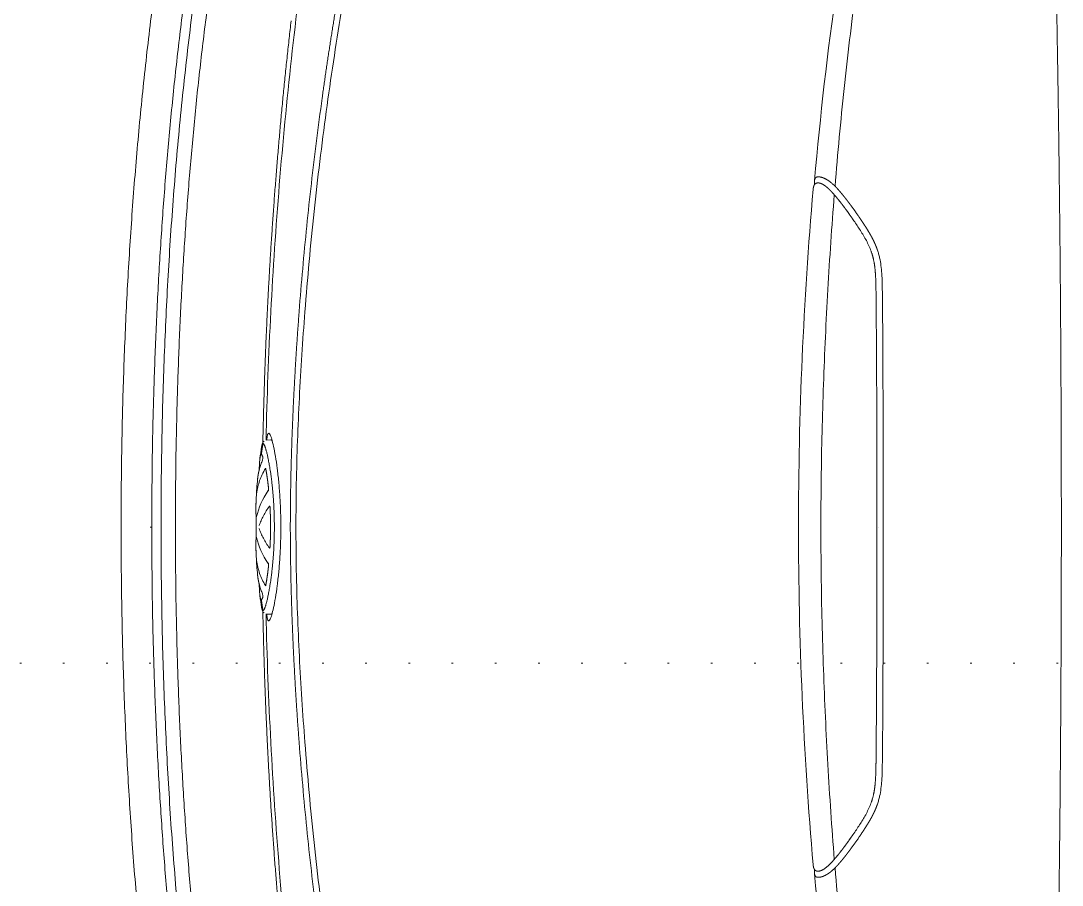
# Model space of a CAD drawing. Extents: x -1286 to 34975, y -230 to 6637.
# Drawn here: x 31296.5 to 31359.2, y 1966.1 to 2018.2 of the extents above; entities that cross this region are included whole.
import ezdxf
from ezdxf.xclip import XClip

# ---------------------------------------------------------------- set-up
doc = ezdxf.new("R2010")
doc.units = 0
doc.header["$LTSCALE"] = 20
doc.header["$XCLIPFRAME"] = 0
doc.linetypes.add('DOT2', pattern=[0.125, 0, -0.125])
doc.layers.get('0').update_dxf_attribs({"color": 9, "lineweight": 9})
doc.layers.add('04', color=9, linetype='Continuous', lineweight=9)
doc.layers.add('20', color=9, linetype='DOT2', lineweight=9)

# ---------------------------------------------------------------- blocks, each defined once
blk = doc.blocks.new('p-araba-polo')
at = {"extrusion": (0, 0, -1)}
for p, q in [((3.79074, 0.25761), (3.79091, 0.25763)), ((3.80464, 0.1298), (3.80467, 0.1298)), ((3.80465, 0.12959), (3.80465, 0.12959)), ((3.825, 0.05418), (3.825, 0.05418)), ((3.82749, 0.05241), (3.82504, 0.0525)), ((3.83399, 0.01603), (3.83399, 0.01568)), ((3.83407, 0.01405), (3.8341, 0.01382)), ((3.83369, 0.00628), (3.83371, 0.0061)), ((3.89702, 0), (3.89778, 0)), ((3.45959, 0), (3.45965, 0))]:
    blk.add_line(p, q, dxfattribs=at)
for p, q in [((3.45959, 0), (3.45965, 0)), ((3.89702, 0), (3.89778, 0)), ((3.83369, -0.00628), (3.83371, -0.0061)), ((3.83399, -0.01603), (3.83399, -0.01568)), ((3.83407, -0.01405), (3.8341, -0.01382)), ((3.825, -0.05418), (3.825, -0.05418)), ((3.82749, -0.05241), (3.82504, -0.0525)), ((3.80464, -0.1298), (3.80467, -0.1298)), ((3.80465, -0.12959), (3.80465, -0.12959))]:
    blk.add_line(p, q)
for points, degree, knots in [([(3.89681, 0), (3.89677, 0.01209), (3.89668, 0.03627), (3.89592, 0.07253), (3.89472, 0.10879), (3.893, 0.14502), (3.89078, 0.18122), (3.88803, 0.21739), (3.88473, 0.25351), (3.88084, 0.28957), (3.87635, 0.32556), (3.87122, 0.36147), (3.86539, 0.39727), (3.85883, 0.43295), (3.85148, 0.46847), (3.84326, 0.5038), (3.83413, 0.5389), (3.82397, 0.57372), (3.8128, 0.60824), (3.80432, 0.63089), (3.80008, 0.64221)], 3, [0, 0, 0, 0, 0.055558, 0.111113, 0.166668, 0.222224, 0.277781, 0.333337, 0.388894, 0.44445, 0.500005, 0.55556, 0.611116, 0.666671, 0.722227, 0.777783, 0.833339, 0.888892, 0.944445, 1, 1, 1, 1]), ([(3.81742, 0.64441), (3.8199, 0.63799), (3.82486, 0.62513), (3.83179, 0.60561), (3.83837, 0.5859), (3.84459, 0.566), (3.85047, 0.54593), (3.85602, 0.52571), (3.86125, 0.50535), (3.86618, 0.48486), (3.87081, 0.46426), (3.87516, 0.44355), (3.87923, 0.42276), (3.88305, 0.40188), (3.88661, 0.38093), (3.88992, 0.35993), (3.893, 0.33887), (3.89585, 0.31777), (3.89848, 0.29664), (3.9009, 0.27548), (3.90311, 0.2543), (3.90512, 0.2331), (3.90693, 0.21189), (3.90856, 0.19068), (3.91, 0.16947), (3.91126, 0.14826), (3.91235, 0.12705), (3.91326, 0.10585), (3.914, 0.08466), (3.91457, 0.06349), (3.91498, 0.04232), (3.91523, 0.02116), (3.91526, 0.00705), (3.91528, 0)], 3, [0, 0, 0, 0, 0.031503, 0.063111, 0.094824, 0.126637, 0.158547, 0.190546, 0.222628, 0.254786, 0.287011, 0.319297, 0.351636, 0.384021, 0.416445, 0.448899, 0.481372, 0.513858, 0.546357, 0.578861, 0.611362, 0.643854, 0.676332, 0.708795, 0.741239, 0.773662, 0.806063, 0.838441, 0.870794, 0.903125, 0.935433, 0.967723, 1, 1, 1, 1]), ([(3.72994, 0.54604), (3.73264, 0.53633), (3.73805, 0.51692), (3.74565, 0.48765), (3.75287, 0.45828), (3.75968, 0.42881), (3.76609, 0.39923), (3.77208, 0.36956), (3.77765, 0.33981), (3.78281, 0.30999), (3.78754, 0.28008), (3.79185, 0.25011), (3.79573, 0.22007), (3.79916, 0.18997), (3.80219, 0.15981), (3.80383, 0.13967), (3.80465, 0.12959)], 3, [0, 0, 0, 0, 0.071461, 0.142913, 0.214376, 0.285822, 0.357282, 0.428734, 0.500167, 0.571583, 0.64299, 0.714393, 0.785796, 0.857198, 0.928599, 1, 1, 1, 1]), ([(3.77711, 0.5097), (3.78244, 0.4843), (3.7966, 0.40882), (3.81414, 0.28235), (3.82249, 0.1806), (3.82515, 0.12975)], 3, [0, 0, 0, 0, 0.20268, 0.601651, 1, 1, 1, 1]), ([(3.48556, 0.2052), (3.48473, 0.21503), (3.48306, 0.23466), (3.47914, 0.27381), (3.47334, 0.32271), (3.46687, 0.36659), (3.46194, 0.39586), (3.45932, 0.41061), (3.45657, 0.4254), (3.4546, 0.43525), (3.45361, 0.44019)], 3, [0, 0, 0, 0, 0.12452, 0.248713, 0.496885, 0.746467, 0.809383, 0.872586, 0.936113, 1, 1, 1, 1]), ([(3.88258, 0), (3.88254, 0.01154), (3.88246, 0.03461), (3.88176, 0.06921), (3.88065, 0.10381), (3.87907, 0.13838), (3.87703, 0.17293), (3.8745, 0.20745), (3.87145, 0.24192), (3.86787, 0.27635), (3.86371, 0.31071), (3.85904, 0.34413), (3.85392, 0.37661), (3.85005, 0.3976), (3.84812, 0.40809)], 3, [0, 0, 0, 0, 0.084393, 0.168775, 0.253159, 0.337558, 0.421942, 0.506321, 0.590718, 0.675107, 0.759486, 0.843869, 0.92194, 1, 1, 1, 1]), ([(3.85654, 0.40987), (3.85802, 0.40194), (3.86099, 0.38606), (3.86495, 0.36215), (3.8686, 0.3382), (3.87191, 0.3142), (3.87492, 0.29015), (3.87764, 0.26607), (3.88009, 0.24197), (3.88227, 0.21783), (3.8842, 0.19368), (3.88589, 0.16951), (3.88733, 0.14532), (3.88854, 0.12112), (3.88953, 0.09691), (3.89029, 0.07269), (3.89083, 0.04846), (3.89117, 0.02423), (3.89121, 0.00808), (3.89123, 0)], 3, [0, 0, 0, 0, 0.058823, 0.117646, 0.17647, 0.235293, 0.294117, 0.35294, 0.411764, 0.470587, 0.529411, 0.588234, 0.647058, 0.705882, 0.764705, 0.823529, 0.882353, 0.941176, 1, 1, 1, 1]), ([(3.79427, 0.25822), (3.79543, 0.24968), (3.79774, 0.23261), (3.80081, 0.20694), (3.80358, 0.18124), (3.80605, 0.15549), (3.80742, 0.1383), (3.80811, 0.1297)], 3, [0, 0, 0, 0, 0.200035, 0.400025, 0.600021, 0.8, 1, 1, 1, 1]), ([(3.48804, 0.20746), (3.48762, 0.20711), (3.48676, 0.20639), (3.48596, 0.2056), (3.48556, 0.2052)], 3, [0, 0, 0, 0, 0.499798, 1, 1, 1, 1]), ([(3.49759, 0.20983), (3.49766, 0.20967), (3.49779, 0.20936), (3.49791, 0.20861), (3.4979, 0.20795), (3.49786, 0.20748)], 3, [0, 0, 0, 0, 0.249881, 0.499707, 1, 1, 1, 1]), ([(3.48725, 0.20146), (3.48683, 0.201), (3.4864, 0.20053), (3.48598, 0.20005), (3.48598, 0.20004)], 3, [0, 0, 0, 0, 0.98477, 1, 1, 1, 1]), ([(3.49224, 0.20591), (3.49179, 0.2056), (3.49091, 0.20499), (3.48964, 0.20389), (3.48842, 0.20271), (3.48764, 0.20187), (3.48725, 0.20146)], 3, [0, 0, 0, 0, 0.251991, 0.502315, 0.75048, 1, 1, 1, 1]), ([(3.49406, 0), (3.49403, 0.00953), (3.49396, 0.02861), (3.49341, 0.05721), (3.49256, 0.08581), (3.49139, 0.1144), (3.48991, 0.14297), (3.48815, 0.17152), (3.4867, 0.19053), (3.48598, 0.20004)], 3, [0, 0, 0, 0, 0.142857, 0.285713, 0.428571, 0.57143, 0.714285, 0.857141, 1, 1, 1, 1]), ([(3.48598, 0.20004), (3.48598, 0.20003), (3.48598, 0.20002), (3.48598, 0.19998), (3.48598, 0.20001), (3.48598, 0.20003), (3.48598, 0.20004), (3.48598, 0.20004), (3.48598, 0.20004), (3.48598, 0.20004)], 3, [0, 0, 0, 0, 0.339646, 0.501479, 0.627426, 1, 1, 1, 1, 1, 1, 1]), ([(3.47115, 0.18677), (3.47153, 0.18733), (3.4723, 0.18844), (3.47386, 0.19066), (3.47505, 0.1923), (3.47584, 0.1934)], 3, [0, 0, 0, 0, 0.250034, 0.500022, 1, 1, 1, 1]), ([(3.47866, 0.19072), (3.47791, 0.18967), (3.4764, 0.18758), (3.47494, 0.18546), (3.47421, 0.1844)], 3, [0, 0, 0, 0, 0.499955, 1, 1, 1, 1]), ([(3.47421, 0.1844), (3.47289, 0.18244), (3.47025, 0.17855), (3.46653, 0.17254), (3.46472, 0.1682), (3.46382, 0.16604)], 3, [0, 0, 0, 0, 0.334985, 0.668743, 1, 1, 1, 1]), ([(3.45704, 0.13897), (3.45705, 0.14025), (3.45709, 0.14296), (3.45716, 0.14754), (3.45735, 0.15241), (3.45782, 0.15742), (3.4585, 0.16133), (3.45927, 0.16444), (3.45977, 0.16598), (3.46001, 0.16675)], 3, [0, 0, 0, 0, 0.137192, 0.28895, 0.489273, 0.658174, 0.826629, 0.913291, 1, 1, 1, 1]), ([(3.46085, 0.13888), (3.46074, 0.1273), (3.46054, 0.10415), (3.46045, 0.06942), (3.46038, 0.0347), (3.46038, 0.01156), (3.46038, 0)], 3, [0, 0, 0, 0, 0.250071, 0.500208, 0.75029, 1, 1, 1, 1]), ([(3.80465, 0.12959), (3.80528, 0.12098), (3.80655, 0.10374), (3.80802, 0.07785), (3.80914, 0.05193), (3.8099, 0.02598), (3.81, 0.00866), (3.81005, 0)], 3, [0, 0, 0, 0, 0.200002, 0.400004, 0.600006, 0.800004, 1, 1, 1, 1]), ([(3.81912, 0), (3.81913, 0.00159), (3.81914, 0.00477), (3.81926, 0.00951), (3.81945, 0.01418), (3.81971, 0.01874), (3.82003, 0.02317), (3.82041, 0.02742), (3.82083, 0.03148), (3.82147, 0.03676), (3.82237, 0.0428), (3.8235, 0.04876), (3.82459, 0.05312), (3.82559, 0.05592), (3.82613, 0.05627), (3.8264, 0.05645)], 3, [0, 0, 0, 0, 0.053459, 0.106949, 0.160444, 0.213932, 0.267411, 0.320881, 0.374346, 0.427801, 0.542282, 0.656752, 0.771187, 0.885587, 1, 1, 1, 1]), ([(3.8264, 0.05645), (3.82652, 0.05641), (3.82676, 0.05634), (3.82706, 0.05571), (3.82733, 0.05471), (3.82752, 0.05354), (3.82763, 0.0527), (3.82766, 0.0524)], 3, [0, 0, 0, 0, 0.222511, 0.444984, 0.66744, 0.889893, 1, 1, 1, 1]), ([(3.83076, 0.04783), (3.83073, 0.04804), (3.83064, 0.04868), (3.83046, 0.04953), (3.83019, 0.05019), (3.82998, 0.05027), (3.82987, 0.05031)], 3, [0, 0, 0, 0, 0.124986, 0.416626, 0.708282, 1, 1, 1, 1]), ([(3.82987, 0.05031), (3.82998, 0.05027), (3.83021, 0.05017), (3.83049, 0.04943), (3.83065, 0.04861), (3.83072, 0.04809), (3.83073, 0.04805)], 3, [0, 0, 0, 0, 0.324984, 0.649899, 0.974799, 1, 1, 1, 1]), ([(3.82865, 0.04841), (3.82865, 0.04841), (3.82865, 0.04841), (3.82865, 0.04841), (3.82865, 0.04841), (3.82865, 0.04841), (3.82865, 0.04841), (3.82865, 0.04841), (3.82865, 0.04841), (3.82865, 0.04841), (3.82865, 0.04841), (3.82865, 0.04841), (3.82865, 0.04841)], 6, [0, 0, 0, 0, 0, 0, 0, 1, 1, 1, 1, 1, 1, 1, 1, 1, 1, 1, 1, 1]), ([(3.82865, 0.04841), (3.82865, 0.04841), (3.82865, 0.04841), (3.82865, 0.04841), (3.82865, 0.04841), (3.82865, 0.04841), (3.82865, 0.04841), (3.82865, 0.04841), (3.82865, 0.04841), (3.82865, 0.04841), (3.82865, 0.04841), (3.82865, 0.04841), (3.82865, 0.04841)], 6, [0, 0, 0, 0, 0, 0, 0, 1, 1, 1, 1, 1, 1, 1, 1, 1, 1, 1, 1, 1]), ([(3.82865, 0.04841), (3.82865, 0.04841), (3.82865, 0.04841), (3.82865, 0.04841), (3.82865, 0.04841), (3.82865, 0.04841), (3.82865, 0.04841), (3.82865, 0.04841), (3.82865, 0.04841), (3.82865, 0.04841), (3.82865, 0.04841), (3.82865, 0.04841), (3.82865, 0.04841)], 6, [0, 0, 0, 0, 0, 0, 0, 1, 1, 1, 1, 1, 1, 1, 1, 1, 1, 1, 1, 1]), ([(3.82865, 0.04841), (3.82865, 0.04841), (3.82865, 0.04841), (3.82865, 0.04841), (3.82865, 0.04841), (3.82865, 0.04841), (3.82865, 0.04841), (3.82865, 0.04841), (3.82865, 0.04841), (3.82865, 0.04841), (3.82865, 0.04841), (3.82865, 0.04841), (3.82865, 0.04841)], 6, [0, 0, 0, 0, 0, 0, 0, 1, 1, 1, 1, 1, 1, 1, 1, 1, 1, 1, 1, 1]), ([(3.83068, 0.04838), (3.83068, 0.04838), (3.83068, 0.04838), (3.83068, 0.04838), (3.83068, 0.04838), (3.83068, 0.04838), (3.83068, 0.04838)], 3, [0, 0, 0, 0, 1, 1, 1, 1, 1, 1, 1]), ([(3.83068, 0.04838), (3.83068, 0.04838), (3.83068, 0.04838), (3.83068, 0.04838), (3.83068, 0.04838), (3.83068, 0.04838), (3.83068, 0.04838)], 3, [0, 0, 0, 0, 1, 1, 1, 1, 1, 1, 1]), ([(3.82993, 0.04216), (3.83004, 0.04245), (3.83027, 0.04303), (3.83059, 0.04352), (3.83078, 0.04358), (3.83087, 0.04362)], 3, [0, 0, 0, 0, 0.333368, 0.666619, 1, 1, 1, 1]), ([(3.83192, 0.03522), (3.83168, 0.03607), (3.83118, 0.03776), (3.83049, 0.03945), (3.83015, 0.04029)], 3, [0, 0, 0, 0, 0.500043, 1, 1, 1, 1]), ([(3.83214, 0.03443), (3.83212, 0.03499), (3.83208, 0.03639), (3.83198, 0.03838), (3.83184, 0.04026), (3.83166, 0.04175), (3.83144, 0.04282), (3.83118, 0.04349), (3.83097, 0.04358), (3.83087, 0.04362)], 3, [0, 0, 0, 0, 0.095639, 0.246362, 0.397085, 0.547809, 0.698525, 0.849236, 1, 1, 1, 1]), ([(3.82822, 0.03517), (3.82807, 0.03433), (3.82776, 0.03264), (3.82732, 0.02975), (3.82689, 0.02662), (3.82663, 0.02434), (3.8265, 0.0232)], 3, [0, 0, 0, 0, 0.250018, 0.499981, 0.749953, 1, 1, 1, 1]), ([(3.8265, 0.0232), (3.82663, 0.02434), (3.82689, 0.02662), (3.82732, 0.02975), (3.82776, 0.03264), (3.82807, 0.03433), (3.82822, 0.03517)], 3, [0, 0, 0, 0, 0.250047, 0.500019, 0.749982, 1, 1, 1, 1]), ([(3.82843, 0.03528), (3.82838, 0.03533), (3.8283, 0.03542), (3.82825, 0.03525), (3.82822, 0.03517)], 3, [0, 0, 0, 0, 0.499975, 1, 1, 1, 1]), ([(3.82822, 0.03517), (3.82825, 0.03525), (3.8283, 0.03542), (3.82838, 0.03533), (3.82843, 0.03528)], 3, [0, 0, 0, 0, 0.500025, 1, 1, 1, 1]), ([(3.83296, 0.02424), (3.83263, 0.02547), (3.83196, 0.02794), (3.83045, 0.03162), (3.8291, 0.03406), (3.82843, 0.03528)], 3, [0, 0, 0, 0, 0.333484, 0.666792, 1, 1, 1, 1]), ([(3.82843, 0.03528), (3.8291, 0.03406), (3.83045, 0.03162), (3.83196, 0.02794), (3.83263, 0.02547), (3.83296, 0.02424)], 3, [0, 0, 0, 0, 0.333208, 0.666516, 1, 1, 1, 1]), ([(3.8265, 0.0232), (3.82649, 0.02302), (3.82647, 0.02267), (3.82656, 0.02206), (3.82666, 0.02185), (3.82672, 0.02174)], 3, [0, 0, 0, 0, 0.33283, 0.66493, 1, 1, 1, 1]), ([(3.82672, 0.02174), (3.82666, 0.02185), (3.82656, 0.02206), (3.82647, 0.02267), (3.82649, 0.02302), (3.8265, 0.0232)], 3, [0, 0, 0, 0, 0.33507, 0.66717, 1, 1, 1, 1]), ([(3.834, 0.01578), (3.83396, 0.01719), (3.83387, 0.02001), (3.83326, 0.02283), (3.83296, 0.02424)], 3, [0, 0, 0, 0, 0.5, 1, 1, 1, 1]), ([(3.83296, 0.02424), (3.83326, 0.02283), (3.83387, 0.02001), (3.83396, 0.01719), (3.834, 0.01578)], 3, [0, 0, 0, 0, 0.5, 1, 1, 1, 1]), ([(3.826, 0.01258), (3.82595, 0.01263), (3.82583, 0.01272), (3.82567, 0.01244), (3.82564, 0.01209), (3.82562, 0.01191)], 3, [0, 0, 0, 0, 0.339087, 0.670021, 1, 1, 1, 1]), ([(3.82562, 0.01191), (3.82564, 0.01209), (3.82567, 0.01244), (3.82583, 0.01272), (3.82595, 0.01263), (3.826, 0.01258)], 3, [0, 0, 0, 0, 0.329979, 0.660913, 1, 1, 1, 1]), ([(3.83219, 0.0009), (3.83182, 0.00189), (3.83108, 0.00385), (3.82963, 0.00678), (3.82798, 0.00969), (3.82666, 0.01162), (3.826, 0.01258)], 3, [0, 0, 0, 0, 0.249999, 0.5, 0.75, 1, 1, 1, 1]), ([(3.826, 0.01258), (3.82666, 0.01162), (3.82798, 0.00969), (3.82963, 0.00678), (3.83108, 0.00385), (3.83182, 0.00189), (3.83219, 0.0009)], 3, [0, 0, 0, 0, 0.25, 0.5, 0.750001, 1, 1, 1, 1]), ([(3.83409, 0.01396), (3.83418, 0.01259), (3.83434, 0.00999), (3.83406, 0.00738), (3.83393, 0.00614)], 3, [0, 0, 0, 0, 0.525068, 1, 1, 1, 1]), ([(3.834, 0.01578), (3.834, 0.01568), (3.834, 0.01547), (3.83403, 0.01488), (3.83406, 0.01428), (3.83408, 0.01407), (3.83409, 0.01396)], 3, [0, 0, 0, 0, 0.244155, 0.495076, 0.749761, 1, 1, 1, 1]), ([(3.83367, 0.00843), (3.83367, 0.00842), (3.83367, 0.00842), (3.83367, 0.00842), (3.83367, 0.00842), (3.83367, 0.00843), (3.83367, 0.00843)], 3, [0, 0, 0, 0, 1, 1, 1, 1.000001, 1.000001, 1.000001, 1.000001]), ([(3.46085, -0.13888), (3.46074, -0.1273), (3.46054, -0.10415), (3.46045, -0.06942), (3.46038, -0.0347), (3.46038, -0.01156), (3.46038, 0)], 3, [0, 0, 0, 0, 0.250071, 0.500208, 0.75029, 1, 1, 1, 1]), ([(3.49406, 0), (3.49403, -0.00953), (3.49396, -0.02861), (3.49341, -0.05721), (3.49256, -0.08581), (3.49139, -0.1144), (3.48991, -0.14297), (3.48815, -0.17152), (3.4867, -0.19053), (3.48598, -0.20004)], 3, [0, 0, 0, 0, 0.142857, 0.285713, 0.428571, 0.57143, 0.714285, 0.857141, 1, 1, 1, 1]), ([(3.89681, 0), (3.89677, -0.01209), (3.89668, -0.03627), (3.89592, -0.07253), (3.89472, -0.10878), (3.893, -0.14501), (3.89078, -0.18122), (3.88803, -0.21739), (3.88473, -0.25351), (3.88084, -0.28957), (3.87635, -0.32556), (3.87122, -0.36147), (3.86539, -0.39727), (3.85883, -0.43294), (3.85148, -0.46846), (3.84326, -0.5038), (3.83413, -0.5389), (3.82397, -0.57372), (3.8128, -0.60824), (3.80432, -0.63088), (3.80008, -0.64221)], 3, [0, 0, 0, 0, 0.055558, 0.111113, 0.166668, 0.222224, 0.277781, 0.333337, 0.388894, 0.44445, 0.500005, 0.55556, 0.611116, 0.666671, 0.722227, 0.777783, 0.833339, 0.888892, 0.944445, 1, 1, 1, 1]), ([(3.80465, -0.12959), (3.80528, -0.12098), (3.80655, -0.10374), (3.80802, -0.07785), (3.80914, -0.05193), (3.8099, -0.02598), (3.81, -0.00866), (3.81005, 0)], 3, [0, 0, 0, 0, 0.200002, 0.400004, 0.600006, 0.800004, 1, 1, 1, 1]), ([(3.81742, -0.64441), (3.8199, -0.63799), (3.82486, -0.62513), (3.83179, -0.60561), (3.83837, -0.5859), (3.84459, -0.566), (3.85047, -0.54593), (3.85602, -0.52571), (3.86125, -0.50535), (3.86618, -0.48486), (3.87081, -0.46426), (3.87516, -0.44355), (3.87923, -0.42275), (3.88305, -0.40188), (3.88661, -0.38093), (3.88992, -0.35992), (3.893, -0.33887), (3.89585, -0.31777), (3.89848, -0.29664), (3.9009, -0.27548), (3.90311, -0.25429), (3.90512, -0.2331), (3.90693, -0.21189), (3.90856, -0.19068), (3.91, -0.16947), (3.91126, -0.14826), (3.91235, -0.12705), (3.91326, -0.10585), (3.914, -0.08466), (3.91457, -0.06348), (3.91498, -0.04231), (3.91523, -0.02115), (3.91526, -0.00705), (3.91528, 0)], 3, [0, 0, 0, 0, 0.031503, 0.063111, 0.094824, 0.126637, 0.158547, 0.190546, 0.222628, 0.254786, 0.287011, 0.319297, 0.351636, 0.384021, 0.416445, 0.448899, 0.481372, 0.513858, 0.546357, 0.578861, 0.611362, 0.643854, 0.676332, 0.708795, 0.741239, 0.773662, 0.806063, 0.838441, 0.870794, 0.903125, 0.935433, 0.967723, 1, 1, 1, 1]), ([(3.81912, 0), (3.81913, -0.00159), (3.81914, -0.00477), (3.81926, -0.00951), (3.81945, -0.01418), (3.81971, -0.01874), (3.82003, -0.02317), (3.82041, -0.02742), (3.82083, -0.03148), (3.82147, -0.03676), (3.82237, -0.0428), (3.8235, -0.04876), (3.82459, -0.05312), (3.82559, -0.05592), (3.82613, -0.05627), (3.8264, -0.05645)], 3, [0, 0, 0, 0, 0.053459, 0.106949, 0.160444, 0.213932, 0.267411, 0.320881, 0.374346, 0.427801, 0.542282, 0.656752, 0.771187, 0.885587, 1, 1, 1, 1]), ([(3.88258, 0), (3.88254, -0.01154), (3.88246, -0.03461), (3.88176, -0.06921), (3.88065, -0.1038), (3.87907, -0.13838), (3.87703, -0.17293), (3.8745, -0.20745), (3.87145, -0.24192), (3.86787, -0.27635), (3.86371, -0.31071), (3.85904, -0.34413), (3.85392, -0.37661), (3.85005, -0.3976), (3.84812, -0.40809)], 3, [0, 0, 0, 0, 0.084393, 0.168775, 0.253159, 0.337558, 0.421942, 0.506321, 0.590718, 0.675107, 0.759486, 0.843869, 0.92194, 1, 1, 1, 1]), ([(3.85654, -0.40987), (3.85802, -0.40193), (3.86099, -0.38606), (3.86495, -0.36215), (3.8686, -0.3382), (3.87191, -0.31419), (3.87492, -0.29015), (3.87764, -0.26607), (3.88009, -0.24196), (3.88227, -0.21783), (3.8842, -0.19368), (3.88589, -0.1695), (3.88733, -0.14532), (3.88854, -0.12112), (3.88953, -0.0969), (3.89029, -0.07268), (3.89083, -0.04846), (3.89117, -0.02423), (3.89121, -0.00808), (3.89123, 0)], 3, [0, 0, 0, 0, 0.058823, 0.117646, 0.17647, 0.235293, 0.294117, 0.35294, 0.411764, 0.470587, 0.529411, 0.588234, 0.647058, 0.705882, 0.764705, 0.823529, 0.882353, 0.941176, 1, 1, 1, 1]), ([(3.83219, -0.0009), (3.83182, -0.00188), (3.83108, -0.00385), (3.82963, -0.00677), (3.82798, -0.00969), (3.82666, -0.01162), (3.826, -0.01258)], 3, [0, 0, 0, 0, 0.249999, 0.5, 0.75, 1, 1, 1, 1]), ([(3.826, -0.01258), (3.82666, -0.01162), (3.82798, -0.00969), (3.82963, -0.00677), (3.83108, -0.00385), (3.83182, -0.00188), (3.83219, -0.0009)], 3, [0, 0, 0, 0, 0.25, 0.5, 0.750001, 1, 1, 1, 1]), ([(3.83409, -0.01396), (3.83418, -0.01259), (3.83434, -0.00999), (3.83406, -0.00738), (3.83393, -0.00614)], 3, [0, 0, 0, 0, 0.525068, 1, 1, 1, 1]), ([(3.826, -0.01258), (3.82595, -0.01263), (3.82583, -0.01272), (3.82567, -0.01243), (3.82564, -0.01209), (3.82562, -0.01191)], 3, [0, 0, 0, 0, 0.339087, 0.670021, 1, 1, 1, 1]), ([(3.82562, -0.01191), (3.82564, -0.01209), (3.82567, -0.01243), (3.82583, -0.01272), (3.82595, -0.01263), (3.826, -0.01258)], 3, [0, 0, 0, 0, 0.329979, 0.660913, 1, 1, 1, 1]), ([(3.83367, -0.00842), (3.83367, -0.00842), (3.83367, -0.00842), (3.83367, -0.00842), (3.83367, -0.00842), (3.83367, -0.00842), (3.83367, -0.00842)], 3, [0, 0, 0, 0, 1, 1, 1, 1.000001, 1.000001, 1.000001, 1.000001]), ([(3.834, -0.01578), (3.83396, -0.01719), (3.83387, -0.02001), (3.83326, -0.02283), (3.83296, -0.02424)], 3, [0, 0, 0, 0, 0.5, 1, 1, 1, 1]), ([(3.83296, -0.02424), (3.83326, -0.02283), (3.83387, -0.02001), (3.83396, -0.01719), (3.834, -0.01578)], 3, [0, 0, 0, 0, 0.5, 1, 1, 1, 1]), ([(3.834, -0.01578), (3.834, -0.01568), (3.834, -0.01547), (3.83403, -0.01488), (3.83406, -0.01428), (3.83408, -0.01406), (3.83409, -0.01396)], 3, [0, 0, 0, 0, 0.244155, 0.495076, 0.749761, 1, 1, 1, 1]), ([(3.8265, -0.0232), (3.82649, -0.02302), (3.82647, -0.02266), (3.82656, -0.02206), (3.82666, -0.02185), (3.82672, -0.02174)], 3, [0, 0, 0, 0, 0.33283, 0.66493, 1, 1, 1, 1]), ([(3.82672, -0.02174), (3.82666, -0.02185), (3.82656, -0.02206), (3.82647, -0.02266), (3.82649, -0.02302), (3.8265, -0.0232)], 3, [0, 0, 0, 0, 0.33507, 0.66717, 1, 1, 1, 1]), ([(3.82822, -0.03516), (3.82807, -0.03432), (3.82776, -0.03264), (3.82732, -0.02975), (3.82689, -0.02662), (3.82663, -0.02434), (3.8265, -0.0232)], 3, [0, 0, 0, 0, 0.250018, 0.499981, 0.749953, 1, 1, 1, 1]), ([(3.8265, -0.0232), (3.82663, -0.02434), (3.82689, -0.02662), (3.82732, -0.02975), (3.82776, -0.03264), (3.82807, -0.03432), (3.82822, -0.03516)], 3, [0, 0, 0, 0, 0.250047, 0.500019, 0.749982, 1, 1, 1, 1]), ([(3.83296, -0.02424), (3.83263, -0.02547), (3.83196, -0.02794), (3.83045, -0.03162), (3.8291, -0.03406), (3.82843, -0.03528)], 3, [0, 0, 0, 0, 0.333484, 0.666792, 1, 1, 1, 1]), ([(3.82843, -0.03528), (3.8291, -0.03406), (3.83045, -0.03162), (3.83196, -0.02794), (3.83263, -0.02547), (3.83296, -0.02424)], 3, [0, 0, 0, 0, 0.333208, 0.666516, 1, 1, 1, 1]), ([(3.82843, -0.03528), (3.82838, -0.03533), (3.8283, -0.03542), (3.82825, -0.03525), (3.82822, -0.03516)], 3, [0, 0, 0, 0, 0.499975, 1, 1, 1, 1]), ([(3.82822, -0.03516), (3.82825, -0.03525), (3.8283, -0.03542), (3.82838, -0.03533), (3.82843, -0.03528)], 3, [0, 0, 0, 0, 0.500025, 1, 1, 1, 1]), ([(3.83192, -0.03522), (3.83168, -0.03607), (3.83118, -0.03776), (3.83049, -0.03945), (3.83015, -0.04029)], 3, [0, 0, 0, 0, 0.500043, 1, 1, 1, 1]), ([(3.83214, -0.03443), (3.83212, -0.03499), (3.83208, -0.03639), (3.83198, -0.03838), (3.83184, -0.04026), (3.83166, -0.04175), (3.83144, -0.04282), (3.83118, -0.04349), (3.83097, -0.04357), (3.83087, -0.04362)], 3, [0, 0, 0, 0, 0.095639, 0.246362, 0.397085, 0.547809, 0.698525, 0.849236, 1, 1, 1, 1]), ([(3.82993, -0.04216), (3.83004, -0.04245), (3.83027, -0.04303), (3.83059, -0.04352), (3.83078, -0.04358), (3.83087, -0.04362)], 3, [0, 0, 0, 0, 0.333368, 0.666619, 1, 1, 1, 1]), ([(3.82865, -0.04841), (3.82865, -0.04841), (3.82865, -0.04841), (3.82865, -0.04841), (3.82865, -0.04841), (3.82865, -0.04841), (3.82865, -0.04841), (3.82865, -0.04841), (3.82865, -0.04841), (3.82865, -0.04841), (3.82865, -0.04841), (3.82865, -0.04841), (3.82865, -0.04841)], 6, [0, 0, 0, 0, 0, 0, 0, 1, 1, 1, 1, 1, 1, 1, 1, 1, 1, 1, 1, 1]), ([(3.82865, -0.04841), (3.82865, -0.04841), (3.82865, -0.04841), (3.82865, -0.04841), (3.82865, -0.04841), (3.82865, -0.04841), (3.82865, -0.04841), (3.82865, -0.04841), (3.82865, -0.04841), (3.82865, -0.04841), (3.82865, -0.04841), (3.82865, -0.04841), (3.82865, -0.04841)], 6, [0, 0, 0, 0, 0, 0, 0, 1, 1, 1, 1, 1, 1, 1, 1, 1, 1, 1, 1, 1]), ([(3.82865, -0.04841), (3.82865, -0.04841), (3.82865, -0.04841), (3.82865, -0.04841), (3.82865, -0.04841), (3.82865, -0.04841), (3.82865, -0.04841), (3.82865, -0.04841), (3.82865, -0.04841), (3.82865, -0.04841), (3.82865, -0.04841), (3.82865, -0.04841), (3.82865, -0.04841)], 6, [0, 0, 0, 0, 0, 0, 0, 1, 1, 1, 1, 1, 1, 1, 1, 1, 1, 1, 1, 1]), ([(3.82865, -0.04841), (3.82865, -0.04841), (3.82865, -0.04841), (3.82865, -0.04841), (3.82865, -0.04841), (3.82865, -0.04841), (3.82865, -0.04841), (3.82865, -0.04841), (3.82865, -0.04841), (3.82865, -0.04841), (3.82865, -0.04841), (3.82865, -0.04841), (3.82865, -0.04841)], 6, [0, 0, 0, 0, 0, 0, 0, 1, 1, 1, 1, 1, 1, 1, 1, 1, 1, 1, 1, 1]), ([(3.83076, -0.04783), (3.83073, -0.04803), (3.83064, -0.04868), (3.83046, -0.04953), (3.83019, -0.05019), (3.82998, -0.05027), (3.82987, -0.05031)], 3, [0, 0, 0, 0, 0.124986, 0.416626, 0.708282, 1, 1, 1, 1]), ([(3.82987, -0.05031), (3.82998, -0.05026), (3.83021, -0.05017), (3.83049, -0.04943), (3.83065, -0.04861), (3.83072, -0.04809), (3.83073, -0.04805)], 3, [0, 0, 0, 0, 0.324984, 0.649899, 0.974799, 1, 1, 1, 1]), ([(3.83068, -0.04838), (3.83068, -0.04838), (3.83068, -0.04838), (3.83068, -0.04838), (3.83068, -0.04838), (3.83068, -0.04838), (3.83068, -0.04838)], 3, [0, 0, 0, 0, 1, 1, 1, 1, 1, 1, 1]), ([(3.83068, -0.04838), (3.83068, -0.04838), (3.83068, -0.04838), (3.83068, -0.04838), (3.83068, -0.04838), (3.83068, -0.04838), (3.83068, -0.04838)], 3, [0, 0, 0, 0, 1, 1, 1, 1, 1, 1, 1]), ([(3.8264, -0.05645), (3.82652, -0.05641), (3.82676, -0.05633), (3.82706, -0.05571), (3.82733, -0.05471), (3.82752, -0.05354), (3.82763, -0.05269), (3.82766, -0.0524)], 3, [0, 0, 0, 0, 0.222511, 0.444984, 0.66744, 0.889893, 1, 1, 1, 1]), ([(3.72994, -0.54604), (3.73264, -0.53633), (3.73805, -0.51692), (3.74565, -0.48765), (3.75287, -0.45828), (3.75968, -0.4288), (3.76609, -0.39923), (3.77208, -0.36956), (3.77765, -0.33981), (3.78281, -0.30998), (3.78754, -0.28008), (3.79185, -0.25011), (3.79573, -0.22007), (3.79916, -0.18997), (3.80219, -0.15981), (3.80383, -0.13967), (3.80465, -0.12959)], 3, [0, 0, 0, 0, 0.071461, 0.142913, 0.214376, 0.285822, 0.357282, 0.428734, 0.500167, 0.571583, 0.64299, 0.714393, 0.785796, 0.857198, 0.928599, 1, 1, 1, 1]), ([(3.77711, -0.50969), (3.78244, -0.4843), (3.7966, -0.40882), (3.81414, -0.28235), (3.82249, -0.1806), (3.82515, -0.12975)], 3, [0, 0, 0, 0, 0.20268, 0.601651, 1, 1, 1, 1]), ([(3.79427, -0.25822), (3.79543, -0.24968), (3.79774, -0.23261), (3.80081, -0.20694), (3.80358, -0.18124), (3.80605, -0.15549), (3.80742, -0.1383), (3.80811, -0.1297)], 3, [0, 0, 0, 0, 0.200035, 0.400025, 0.600021, 0.8, 1, 1, 1, 1]), ([(3.45704, -0.13897), (3.45705, -0.14025), (3.45709, -0.14296), (3.45716, -0.14754), (3.45735, -0.15241), (3.45782, -0.15742), (3.4585, -0.16133), (3.45927, -0.16444), (3.45977, -0.16598), (3.46001, -0.16675)], 3, [0, 0, 0, 0, 0.137192, 0.28895, 0.489273, 0.658174, 0.826629, 0.913291, 1, 1, 1, 1]), ([(3.47421, -0.18439), (3.47289, -0.18244), (3.47025, -0.17855), (3.46653, -0.17254), (3.46472, -0.1682), (3.46382, -0.16603)], 3, [0, 0, 0, 0, 0.334985, 0.668743, 1, 1, 1, 1]), ([(3.47115, -0.18677), (3.47153, -0.18732), (3.4723, -0.18844), (3.47386, -0.19066), (3.47505, -0.1923), (3.47584, -0.19339)], 3, [0, 0, 0, 0, 0.250034, 0.500022, 1, 1, 1, 1]), ([(3.47866, -0.19072), (3.47791, -0.18967), (3.4764, -0.18758), (3.47494, -0.18546), (3.47421, -0.18439)], 3, [0, 0, 0, 0, 0.499955, 1, 1, 1, 1]), ([(3.48598, -0.20004), (3.48598, -0.20003), (3.48598, -0.20001), (3.48598, -0.19998), (3.48598, -0.20001), (3.48598, -0.20003), (3.48598, -0.20004), (3.48598, -0.20004), (3.48598, -0.20004), (3.48598, -0.20004)], 3, [0, 0, 0, 0, 0.339646, 0.501479, 0.627426, 1, 1, 1, 1, 1, 1, 1]), ([(3.48725, -0.20146), (3.48683, -0.20099), (3.4864, -0.20053), (3.48598, -0.20005), (3.48598, -0.20004)], 3, [0, 0, 0, 0, 0.98477, 1, 1, 1, 1]), ([(3.48556, -0.2052), (3.48473, -0.21503), (3.48306, -0.23466), (3.47914, -0.27381), (3.47334, -0.32271), (3.46687, -0.36658), (3.46194, -0.39586), (3.45932, -0.4106), (3.45657, -0.4254), (3.4546, -0.43525), (3.45361, -0.44019)], 3, [0, 0, 0, 0, 0.12452, 0.248713, 0.496885, 0.746467, 0.809383, 0.872586, 0.936113, 1, 1, 1, 1]), ([(3.48804, -0.20746), (3.48762, -0.2071), (3.48676, -0.20639), (3.48596, -0.2056), (3.48556, -0.2052)], 3, [0, 0, 0, 0, 0.499798, 1, 1, 1, 1]), ([(3.49224, -0.2059), (3.49179, -0.2056), (3.49091, -0.20499), (3.48964, -0.20389), (3.48842, -0.20271), (3.48764, -0.20187), (3.48725, -0.20146)], 3, [0, 0, 0, 0, 0.251991, 0.502315, 0.75048, 1, 1, 1, 1]), ([(3.49759, -0.20982), (3.49766, -0.20967), (3.49779, -0.20935), (3.49791, -0.20861), (3.4979, -0.20795), (3.49786, -0.20748)], 3, [0, 0, 0, 0, 0.249881, 0.499707, 1, 1, 1, 1])]:
    blk.add_open_spline(points, degree=degree, knots=knots)
for points, degree in [([(3.35071, 0.22034), (3.35118, 0.25703), (3.35174, 0.29371), (3.35239, 0.33035), (3.35313, 0.36695), (3.35395, 0.40346), (3.35485, 0.43975)], 6), ([(3.46378, 0.43934), (3.48058, 0.36359), (3.49096, 0.28622), (3.49788, 0.20867)], 3), ([(3.79427, 0.25822), (3.79026, 0.28709), (3.78575, 0.31588), (3.78076, 0.34459), (3.77527, 0.37319), (3.76931, 0.40168)], 5), ([(3.82994, 0.05098), (3.82912, 0.09338), (3.82748, 0.13577), (3.82504, 0.17812), (3.8218, 0.22042), (3.81777, 0.26264), (3.81293, 0.30478)], 6), ([(3.34932, 0), (3.34934, 0.03673), (3.34943, 0.07346), (3.34961, 0.1102), (3.34988, 0.14692), (3.35025, 0.18364), (3.35071, 0.22034)], 6), ([(3.4938, 0.21061), (3.49272, 0.21033), (3.49164, 0.20987), (3.49062, 0.20932), (3.4897, 0.20873), (3.48884, 0.20811), (3.48804, 0.20746)], 6), ([(3.49224, 0.20591), (3.49314, 0.20648), (3.49405, 0.20694), (3.49495, 0.20724), (3.49581, 0.20735), (3.49655, 0.20721), (3.49713, 0.20686)], 6), ([(3.49629, 0.21078), (3.49596, 0.21085), (3.49558, 0.21088), (3.49516, 0.21087), (3.49471, 0.21082), (3.49426, 0.21073), (3.4938, 0.21061)], 6), ([(3.49759, 0.20983), (3.49747, 0.21005), (3.49733, 0.21026), (3.49714, 0.21044), (3.49691, 0.21059), (3.49662, 0.2107), (3.49629, 0.21078)], 6), ([(3.49713, 0.20686), (3.49776, 0.20649), (3.49819, 0.20594), (3.49847, 0.20526), (3.49863, 0.20447), (3.49872, 0.20358), (3.49876, 0.20263)], 6), ([(3.49788, 0.2087), (3.49786, 0.20894), (3.49782, 0.20918), (3.49777, 0.20941), (3.49769, 0.20962), (3.49759, 0.20983)], 5), ([(3.49786, 0.20747), (3.49788, 0.20773), (3.4979, 0.20799), (3.4979, 0.20823), (3.4979, 0.20847), (3.49788, 0.2087)], 5), ([(3.49788, 0.20874), (3.49794, 0.20803), (3.49794, 0.20729), (3.4979, 0.20651)], 3), ([(3.484, 0.20356), (3.48311, 0.20258), (3.48224, 0.20159), (3.4814, 0.20058), (3.48058, 0.19957), (3.47977, 0.19855)], 5), ([(3.48517, 0.2048), (3.48493, 0.20455), (3.4847, 0.20431), (3.48447, 0.20406), (3.48423, 0.20381), (3.484, 0.20356)], 5), ([(3.48556, 0.2052), (3.48543, 0.20507), (3.4853, 0.20493), (3.48517, 0.2048)], 3), ([(3.48598, 0.20004), (3.48623, 0.20033), (3.48648, 0.20061), (3.48674, 0.2009), (3.48699, 0.20117), (3.48725, 0.20146)], 5), ([(3.48725, 0.20146), (3.48804, 0.20231), (3.48881, 0.20312), (3.48961, 0.2039), (3.49046, 0.20465), (3.49134, 0.20533), (3.49224, 0.20591)], 6), ([(3.49871, 0.20339), (3.50458, 0.13577), (3.50754, 0.06789), (3.50755, 0)], 3), ([(3.47778, 0.19599), (3.47738, 0.19547), (3.47699, 0.19495), (3.47661, 0.19444), (3.47622, 0.19392), (3.47584, 0.1934)], 5), ([(3.47977, 0.19855), (3.47936, 0.19804), (3.47896, 0.19753), (3.47856, 0.19702), (3.47817, 0.1965), (3.47778, 0.19599)], 5), ([(3.47866, 0.19072), (3.48006, 0.19264), (3.48149, 0.19455), (3.48294, 0.19642), (3.48443, 0.19826), (3.48598, 0.20004)], 5), ([(3.47584, 0.1934), (3.47536, 0.19274), (3.47488, 0.19208), (3.47441, 0.19142), (3.47394, 0.19076), (3.47347, 0.1901)], 5), ([(3.47421, 0.1844), (3.47508, 0.18567), (3.47596, 0.18695), (3.47686, 0.18821), (3.47775, 0.18947), (3.47866, 0.19072)], 5), ([(3.47115, 0.18677), (3.47009, 0.18523), (3.46905, 0.18368), (3.46802, 0.18212), (3.467, 0.18055), (3.46599, 0.17894), (3.46502, 0.1773)], 6), ([(3.46502, 0.1773), (3.46454, 0.17648), (3.46406, 0.17565), (3.46359, 0.17481), (3.46314, 0.17395), (3.4627, 0.17309), (3.46227, 0.17221)], 6), ([(3.46227, 0.17221), (3.46185, 0.17133), (3.46144, 0.17044), (3.46105, 0.16953), (3.46068, 0.16862), (3.46034, 0.16769), (3.46001, 0.16675)], 6), ([(3.46085, 0.13888), (3.4609, 0.14349), (3.46097, 0.1481), (3.46105, 0.1527), (3.46137, 0.15728), (3.46228, 0.16178), (3.46382, 0.16604)], 6), ([(3.45704, 0.13897), (3.45675, 0.11579), (3.45669, 0.09264), (3.45663, 0.06948), (3.45657, 0.04631), (3.45657, 0.02316), (3.45656, 0)], 6), ([(3.81341, 0), (3.81341, 0.026), (3.81276, 0.052), (3.81163, 0.07793), (3.81008, 0.10384), (3.80811, 0.1297)], 5), ([(3.82514, 0.12975), (3.8265, 0.10396), (3.82747, 0.07815), (3.82804, 0.05233)], 3), ([(3.82302, 0), (3.82302, 0.01318), (3.8238, 0.02632), (3.82566, 0.03786), (3.82749, 0.04619), (3.8289, 0.05031), (3.82987, 0.05031)], 6), ([(3.82987, 0.05031), (3.8289, 0.05031), (3.82749, 0.04619), (3.82566, 0.03786), (3.8238, 0.02632), (3.82302, 0.01318), (3.82302, 0)], 6), ([(3.82426, 0.05166), (3.82441, 0.05194), (3.82455, 0.05216), (3.82468, 0.05233), (3.82481, 0.05244), (3.82493, 0.0525), (3.82504, 0.0525)], 6), ([(3.82514, 0.05248), (3.82513, 0.05249), (3.82511, 0.05249), (3.82509, 0.05249), (3.82508, 0.0525), (3.82506, 0.0525), (3.82504, 0.0525)], 6), ([(3.82504, 0.0525), (3.82505, 0.0525), (3.82505, 0.0525), (3.82506, 0.0525), (3.82506, 0.0525), (3.82507, 0.0525), (3.82507, 0.0525)], 6), ([(3.82759, 0.0524), (3.82757, 0.0524), (3.82756, 0.05241), (3.82754, 0.05241), (3.82752, 0.05241), (3.82751, 0.05241), (3.82749, 0.05241)], 6), ([(3.82749, 0.05241), (3.82751, 0.05241), (3.82753, 0.05241), (3.82755, 0.05241), (3.82756, 0.0524), (3.82758, 0.0524), (3.8276, 0.05239)], 6), ([(3.82749, 0.05241), (3.82751, 0.0524), (3.82754, 0.0524), (3.82756, 0.05239)], 3), ([(3.82756, 0.05239), (3.82754, 0.0524), (3.82751, 0.0524), (3.82749, 0.05241)], 3), ([(3.82924, 0.05163), (3.83003, 0.05111), (3.8302, 0.05056), (3.83031, 0.04996)], 3), ([(3.82987, 0.05031), (3.83007, 0.05031), (3.83026, 0.05013), (3.83042, 0.04975), (3.83057, 0.04919), (3.83069, 0.04844), (3.8308, 0.04752)], 6), ([(3.8308, 0.04752), (3.83069, 0.04844), (3.83057, 0.04919), (3.83042, 0.04975), (3.83026, 0.05013), (3.83007, 0.05031), (3.82987, 0.05031)], 6), ([(3.83087, 0.04362), (3.83072, 0.04473), (3.83055, 0.04585), (3.83039, 0.04697), (3.83022, 0.04808), (3.83005, 0.0492), (3.82987, 0.05031)], 6), ([(3.82987, 0.05031), (3.83005, 0.0492), (3.83022, 0.04808), (3.83039, 0.04697), (3.83055, 0.04585), (3.83072, 0.04473), (3.83087, 0.04362)], 6), ([(3.83033, 0.04983), (3.83033, 0.04982), (3.83033, 0.04982), (3.83033, 0.04981)], 3), ([(3.83033, 0.04983), (3.83033, 0.04982), (3.83033, 0.04982), (3.83033, 0.04981)], 3), ([(3.83069, 0.04831), (3.83106, 0.04597), (3.8314, 0.04361), (3.83172, 0.04126)], 3), ([(3.82991, 0.04193), (3.82984, 0.04182), (3.82998, 0.04072), (3.83011, 0.04043)], 3), ([(3.82991, 0.04193), (3.82984, 0.04182), (3.82998, 0.04072), (3.83011, 0.04043)], 3), ([(3.82993, 0.04216), (3.83008, 0.04257), (3.83023, 0.04292), (3.83037, 0.0432), (3.8305, 0.04341), (3.83063, 0.04355), (3.83075, 0.04362), (3.83087, 0.04362)], 7), ([(3.82822, 0.03517), (3.82796, 0.03378), (3.8277, 0.03227), (3.82744, 0.03065), (3.82719, 0.02892), (3.82694, 0.0271), (3.82671, 0.02519), (3.8265, 0.0232)], 7), ([(3.82822, 0.03517), (3.82824, 0.03526), (3.82826, 0.03532), (3.82829, 0.03537), (3.82832, 0.03539), (3.82835, 0.03538), (3.82839, 0.03534), (3.82843, 0.03528)], 7), ([(3.82843, 0.03528), (3.82839, 0.03534), (3.82835, 0.03538), (3.82832, 0.03539), (3.82829, 0.03537), (3.82826, 0.03532), (3.82824, 0.03526), (3.82822, 0.03517)], 7), ([(3.83179, 0.03549), (3.83183, 0.03546), (3.83185, 0.03542), (3.83188, 0.03539), (3.8319, 0.03535), (3.83191, 0.03531), (3.83192, 0.03526), (3.83192, 0.03522)], 7), ([(3.83316, 0.02833), (3.83309, 0.02931), (3.83298, 0.03029), (3.83283, 0.03128), (3.83265, 0.03227), (3.83244, 0.03325), (3.83219, 0.03423), (3.83192, 0.03522)], 7), ([(3.83192, 0.03522), (3.83219, 0.03423), (3.83244, 0.03325), (3.83265, 0.03226), (3.83283, 0.03128), (3.83298, 0.03029), (3.83309, 0.02931), (3.83316, 0.02832)], 7), ([(3.83312, 0.0288), (3.83346, 0.02511), (3.83374, 0.02142), (3.83394, 0.01772)], 3), ([(3.83312, 0.0288), (3.83346, 0.02511), (3.83374, 0.02142), (3.83394, 0.01772)], 3), ([(3.82665, 0.02199), (3.83019, 0.01682), (3.8326, 0.01154), (3.83369, 0.00628)], 3), ([(3.82665, 0.02199), (3.83019, 0.01682), (3.8326, 0.01154), (3.83369, 0.00628)], 3), ([(3.826, 0.01258), (3.82593, 0.01268), (3.82585, 0.01271), (3.82578, 0.01266), (3.82571, 0.01254), (3.82566, 0.01237), (3.82563, 0.01215), (3.82562, 0.01191)], 7), ([(3.82562, 0.01191), (3.82563, 0.01215), (3.82566, 0.01237), (3.82571, 0.01254), (3.82578, 0.01266), (3.82585, 0.01271), (3.82593, 0.01268), (3.826, 0.01258)], 7), ([(3.82562, 0.01191), (3.82553, 0.01025), (3.82546, 0.00858), (3.82541, 0.00688), (3.82537, 0.00517), (3.82534, 0.00345), (3.82533, 0.00172), (3.82533, 0)], 7), ([(3.34932, 0), (3.34934, -0.03673), (3.34943, -0.07346), (3.34961, -0.1102), (3.34988, -0.14692), (3.35025, -0.18364), (3.35071, -0.22033)], 6), ([(3.45704, -0.13897), (3.45675, -0.11579), (3.45669, -0.09264), (3.45663, -0.06948), (3.45657, -0.04631), (3.45657, -0.02316), (3.45656, 0)], 6), ([(3.49871, -0.20339), (3.50458, -0.13577), (3.50754, -0.06788), (3.50755, 0)], 3), ([(3.81341, 0), (3.81341, -0.026), (3.81276, -0.052), (3.81163, -0.07793), (3.81008, -0.10384), (3.80811, -0.1297)], 5), ([(3.82302, 0), (3.82302, -0.01318), (3.8238, -0.02631), (3.82566, -0.03785), (3.82749, -0.04618), (3.8289, -0.05031), (3.82987, -0.05031)], 6), ([(3.82987, -0.05031), (3.8289, -0.05031), (3.82749, -0.04618), (3.82566, -0.03785), (3.8238, -0.02631), (3.82302, -0.01318), (3.82302, 0)], 6), ([(3.82562, -0.01191), (3.82553, -0.01025), (3.82546, -0.00857), (3.82541, -0.00688), (3.82537, -0.00517), (3.82534, -0.00345), (3.82533, -0.00172), (3.82533, 0)], 7), ([(3.83393, 0.00614), (3.83392, 0.00611), (3.83391, 0.00609), (3.83389, 0.00608), (3.83385, 0.00607), (3.83381, 0.00607), (3.83377, 0.00608), (3.83371, 0.00608)], 7), ([(3.83372, 0.00608), (3.83377, 0.00608), (3.83381, 0.00607), (3.83385, 0.00607), (3.83389, 0.00608), (3.83391, 0.00609), (3.83392, 0.00611), (3.83393, 0.00614)], 7), ([(3.83372, 0.00608), (3.83377, 0.00608), (3.83381, 0.00607), (3.83385, 0.00607), (3.83389, 0.00608), (3.83391, 0.00609), (3.83392, 0.00611), (3.83393, 0.00614)], 7), ([(3.83393, 0.00614), (3.83394, 0.00526), (3.83396, 0.00439), (3.83397, 0.00351), (3.83398, 0.00264), (3.83398, 0.00176), (3.834, 0.00088), (3.834, 0)], 7), ([(3.834, 0), (3.834, 0.00088), (3.83398, 0.00176), (3.83398, 0.00264), (3.83397, 0.00351), (3.83396, 0.00439), (3.83394, 0.00526), (3.83393, 0.00614)], 7), ([(3.83393, -0.00614), (3.83394, -0.00526), (3.83396, -0.00439), (3.83397, -0.00351), (3.83398, -0.00263), (3.83398, -0.00176), (3.834, -0.00088), (3.834, 0)], 7), ([(3.834, 0), (3.834, -0.00088), (3.83398, -0.00176), (3.83398, -0.00263), (3.83397, -0.00351), (3.83396, -0.00439), (3.83394, -0.00526), (3.83393, -0.00614)], 7), ([(3.89681, 0), (3.8969, 0), (3.89698, 0), (3.89707, 0), (3.89708, 0), (3.89698, 0), (3.89681, 0)], 6), ([(3.89681, 0), (3.8969, 0), (3.89698, 0), (3.89707, 0), (3.89708, 0), (3.89698, 0), (3.89681, 0)], 6), ([(3.91528, 0), (3.9153, 0), (3.91533, 0), (3.91535, 0), (3.91537, 0)], 4), ([(3.91528, 0), (3.91536, 0), (3.9154, 0), (3.91541, 0), (3.9154, 0), (3.91539, 0), (3.91537, 0)], 6), ([(3.91528, 0), (3.9153, 0), (3.91533, 0), (3.91535, 0), (3.91537, 0)], 4), ([(3.91528, 0), (3.91536, 0), (3.9154, 0), (3.91541, 0), (3.9154, 0), (3.91539, 0), (3.91537, 0)], 6), ([(3.83393, -0.00614), (3.83392, -0.00611), (3.83391, -0.00609), (3.83389, -0.00607), (3.83385, -0.00607), (3.83381, -0.00607), (3.83377, -0.00607), (3.83371, -0.00608)], 7), ([(3.83372, -0.00608), (3.83377, -0.00607), (3.83381, -0.00607), (3.83385, -0.00607), (3.83389, -0.00608), (3.83391, -0.00609), (3.83392, -0.00611), (3.83393, -0.00614)], 7), ([(3.83372, -0.00608), (3.83377, -0.00607), (3.83381, -0.00607), (3.83385, -0.00607), (3.83389, -0.00608), (3.83391, -0.00609), (3.83392, -0.00611), (3.83393, -0.00614)], 7), ([(3.826, -0.01258), (3.82593, -0.01268), (3.82585, -0.01271), (3.82578, -0.01266), (3.82571, -0.01254), (3.82566, -0.01237), (3.82563, -0.01215), (3.82562, -0.01191)], 7), ([(3.82562, -0.01191), (3.82563, -0.01215), (3.82566, -0.01237), (3.82571, -0.01254), (3.82578, -0.01266), (3.82585, -0.01271), (3.82593, -0.01268), (3.826, -0.01258)], 7), ([(3.82665, -0.02199), (3.83019, -0.01682), (3.8326, -0.01154), (3.83369, -0.00628)], 3), ([(3.82665, -0.02199), (3.83019, -0.01682), (3.8326, -0.01154), (3.83369, -0.00628)], 3), ([(3.83312, -0.0288), (3.83346, -0.02511), (3.83374, -0.02142), (3.83394, -0.01772)], 3), ([(3.83312, -0.0288), (3.83346, -0.02511), (3.83374, -0.02142), (3.83394, -0.01772)], 3), ([(3.82822, -0.03516), (3.82796, -0.03377), (3.8277, -0.03227), (3.82744, -0.03065), (3.82719, -0.02892), (3.82694, -0.0271), (3.82671, -0.02519), (3.8265, -0.0232)], 7), ([(3.83316, -0.02832), (3.83309, -0.02931), (3.83298, -0.03029), (3.83283, -0.03128), (3.83265, -0.03226), (3.83244, -0.03325), (3.83219, -0.03423), (3.83192, -0.03522)], 7), ([(3.83192, -0.03522), (3.83219, -0.03423), (3.83244, -0.03325), (3.83265, -0.03226), (3.83283, -0.03128), (3.83298, -0.03029), (3.83309, -0.02931), (3.83316, -0.02832)], 7), ([(3.82822, -0.03516), (3.82824, -0.03525), (3.82826, -0.03532), (3.82829, -0.03537), (3.82832, -0.03538), (3.82835, -0.03537), (3.82839, -0.03534), (3.82843, -0.03528)], 7), ([(3.82843, -0.03528), (3.82839, -0.03534), (3.82835, -0.03537), (3.82832, -0.03538), (3.82829, -0.03537), (3.82826, -0.03532), (3.82824, -0.03525), (3.82822, -0.03516)], 7), ([(3.83179, -0.03549), (3.83183, -0.03546), (3.83185, -0.03542), (3.83188, -0.03539), (3.8319, -0.03535), (3.83191, -0.0353), (3.83192, -0.03526), (3.83192, -0.03522)], 7), ([(3.82991, -0.04193), (3.82984, -0.04182), (3.82998, -0.04072), (3.83011, -0.04043)], 3), ([(3.82991, -0.04193), (3.82984, -0.04182), (3.82998, -0.04072), (3.83011, -0.04043)], 3), ([(3.83087, -0.04362), (3.83072, -0.04473), (3.83055, -0.04585), (3.83039, -0.04697), (3.83022, -0.04808), (3.83005, -0.0492), (3.82987, -0.05031)], 6), ([(3.82987, -0.05031), (3.83005, -0.0492), (3.83022, -0.04808), (3.83039, -0.04697), (3.83055, -0.04585), (3.83072, -0.04473), (3.83087, -0.04362)], 6), ([(3.82993, -0.04216), (3.83008, -0.04257), (3.83023, -0.04292), (3.83037, -0.0432), (3.8305, -0.04341), (3.83063, -0.04355), (3.83075, -0.04362), (3.83087, -0.04362)], 7), ([(3.83069, -0.04831), (3.83106, -0.04597), (3.8314, -0.04361), (3.83172, -0.04126)], 3), ([(3.82924, -0.05163), (3.83003, -0.05111), (3.8302, -0.05056), (3.83031, -0.04996)], 3), ([(3.82987, -0.05031), (3.83007, -0.05031), (3.83026, -0.05012), (3.83042, -0.04975), (3.83057, -0.04919), (3.83069, -0.04844), (3.8308, -0.04752)], 6), ([(3.8308, -0.04752), (3.83069, -0.04844), (3.83057, -0.04919), (3.83042, -0.04975), (3.83026, -0.05012), (3.83007, -0.05031), (3.82987, -0.05031)], 6), ([(3.83033, -0.04983), (3.83033, -0.04982), (3.83033, -0.04982), (3.83033, -0.04981)], 3), ([(3.83033, -0.04983), (3.83033, -0.04982), (3.83033, -0.04982), (3.83033, -0.04981)], 3), ([(3.82994, -0.05098), (3.82912, -0.09338), (3.82748, -0.13577), (3.82504, -0.17812), (3.8218, -0.22042), (3.81777, -0.26264), (3.81293, -0.30478)], 6), ([(3.82426, -0.05166), (3.82441, -0.05194), (3.82455, -0.05216), (3.82468, -0.05233), (3.82481, -0.05244), (3.82493, -0.0525), (3.82504, -0.0525)], 6), ([(3.82514, -0.05248), (3.82513, -0.05248), (3.82511, -0.05249), (3.82509, -0.05249), (3.82508, -0.0525), (3.82506, -0.0525), (3.82504, -0.0525)], 6), ([(3.82504, -0.0525), (3.82505, -0.0525), (3.82505, -0.0525), (3.82506, -0.0525), (3.82506, -0.0525), (3.82507, -0.0525), (3.82507, -0.05249)], 6), ([(3.82514, -0.12974), (3.8265, -0.10396), (3.82747, -0.07815), (3.82804, -0.05233)], 3), ([(3.82759, -0.05239), (3.82757, -0.0524), (3.82756, -0.0524), (3.82754, -0.05241), (3.82752, -0.05241), (3.82751, -0.05241), (3.82749, -0.05241)], 6), ([(3.82749, -0.05241), (3.82751, -0.05241), (3.82753, -0.05241), (3.82755, -0.05241), (3.82756, -0.0524), (3.82758, -0.0524), (3.8276, -0.05239)], 6), ([(3.82749, -0.05241), (3.82751, -0.0524), (3.82754, -0.05239), (3.82756, -0.05239)], 3), ([(3.82756, -0.05239), (3.82754, -0.05239), (3.82751, -0.0524), (3.82749, -0.05241)], 3), ([(3.46085, -0.13888), (3.4609, -0.14349), (3.46097, -0.1481), (3.46105, -0.1527), (3.46137, -0.15728), (3.46228, -0.16177), (3.46382, -0.16603)], 6), ([(3.46227, -0.17221), (3.46185, -0.17133), (3.46144, -0.17044), (3.46105, -0.16953), (3.46068, -0.16862), (3.46034, -0.16769), (3.46001, -0.16675)], 6), ([(3.46502, -0.1773), (3.46454, -0.17648), (3.46406, -0.17565), (3.46359, -0.1748), (3.46314, -0.17395), (3.4627, -0.17309), (3.46227, -0.17221)], 6), ([(3.47115, -0.18677), (3.47009, -0.18523), (3.46905, -0.18368), (3.46802, -0.18212), (3.467, -0.18054), (3.46599, -0.17894), (3.46502, -0.1773)], 6), ([(3.47421, -0.18439), (3.47508, -0.18567), (3.47596, -0.18695), (3.47686, -0.18821), (3.47775, -0.18947), (3.47866, -0.19072)], 5), ([(3.47584, -0.19339), (3.47536, -0.19274), (3.47488, -0.19208), (3.47441, -0.19142), (3.47394, -0.19076), (3.47347, -0.1901)], 5), ([(3.47778, -0.19599), (3.47738, -0.19547), (3.47699, -0.19495), (3.47661, -0.19443), (3.47622, -0.19391), (3.47584, -0.19339)], 5), ([(3.47866, -0.19072), (3.48006, -0.19264), (3.48149, -0.19454), (3.48294, -0.19642), (3.48443, -0.19826), (3.48598, -0.20004)], 5), ([(3.47977, -0.19855), (3.47936, -0.19804), (3.47896, -0.19753), (3.47856, -0.19702), (3.47817, -0.1965), (3.47778, -0.19599)], 5), ([(3.484, -0.20356), (3.48311, -0.20258), (3.48224, -0.20159), (3.4814, -0.20058), (3.48058, -0.19957), (3.47977, -0.19855)], 5), ([(3.48598, -0.20004), (3.48623, -0.20033), (3.48648, -0.20061), (3.48674, -0.2009), (3.48699, -0.20117), (3.48725, -0.20146)], 5), ([(3.48517, -0.2048), (3.48493, -0.20455), (3.4847, -0.20431), (3.48447, -0.20406), (3.48423, -0.20381), (3.484, -0.20356)], 5), ([(3.48556, -0.2052), (3.48543, -0.20507), (3.4853, -0.20493), (3.48517, -0.2048)], 3), ([(3.48725, -0.20146), (3.48804, -0.2023), (3.48881, -0.20312), (3.48961, -0.2039), (3.49046, -0.20465), (3.49134, -0.20533), (3.49224, -0.2059)], 6), ([(3.49224, -0.2059), (3.49314, -0.20647), (3.49405, -0.20694), (3.49495, -0.20724), (3.49581, -0.20735), (3.49655, -0.20721), (3.49713, -0.20686)], 6), ([(3.49713, -0.20686), (3.49776, -0.20649), (3.49819, -0.20594), (3.49847, -0.20526), (3.49863, -0.20446), (3.49872, -0.20358), (3.49876, -0.20263)], 6), ([(3.49788, -0.20874), (3.49794, -0.20803), (3.49794, -0.20729), (3.4979, -0.20651)], 3), ([(3.46378, -0.43934), (3.48058, -0.36359), (3.49096, -0.28622), (3.49788, -0.20867)], 3), ([(3.4938, -0.21061), (3.49272, -0.21032), (3.49164, -0.20987), (3.49062, -0.20932), (3.4897, -0.20873), (3.48884, -0.20811), (3.48804, -0.20746)], 6), ([(3.49629, -0.21077), (3.49596, -0.21085), (3.49558, -0.21088), (3.49516, -0.21087), (3.49471, -0.21082), (3.49426, -0.21073), (3.4938, -0.21061)], 6), ([(3.49759, -0.20982), (3.49747, -0.21005), (3.49733, -0.21026), (3.49714, -0.21044), (3.49691, -0.21059), (3.49662, -0.2107), (3.49629, -0.21077)], 6), ([(3.49788, -0.20869), (3.49786, -0.20894), (3.49782, -0.20918), (3.49777, -0.20941), (3.49769, -0.20962), (3.49759, -0.20982)], 5), ([(3.49786, -0.20747), (3.49788, -0.20773), (3.4979, -0.20798), (3.4979, -0.20823), (3.4979, -0.20847), (3.49788, -0.20869)], 5)]:
    blk.add_open_spline(points, degree=degree)
blk = doc.blocks.new('catikatirevizepergole-krt')
blk.add_lwpolyline([(-30, 1260), (-30, 1190), (-800, 1190), (-800, 1260)], close=True)

msp = doc.modelspace()

# ---------------------------------------------------------------- block references
at = {"layer": '04'}
ref = msp.add_blockref('p-araba-polo', (31694.08, 1987.687), dxfattribs=dict(at, xscale=-100, yscale=100, zscale=100))
XClip(ref).set_block_clipping_path([(-0.0924763951, -0.9835002962), (4.0650970395, 0.9845199444)])
at = {"layer": '20'}
msp.add_blockref('catikatirevizepergole-krt', (31581.35, 789.503), dxfattribs=at)

doc.saveas('drawing.dxf')
